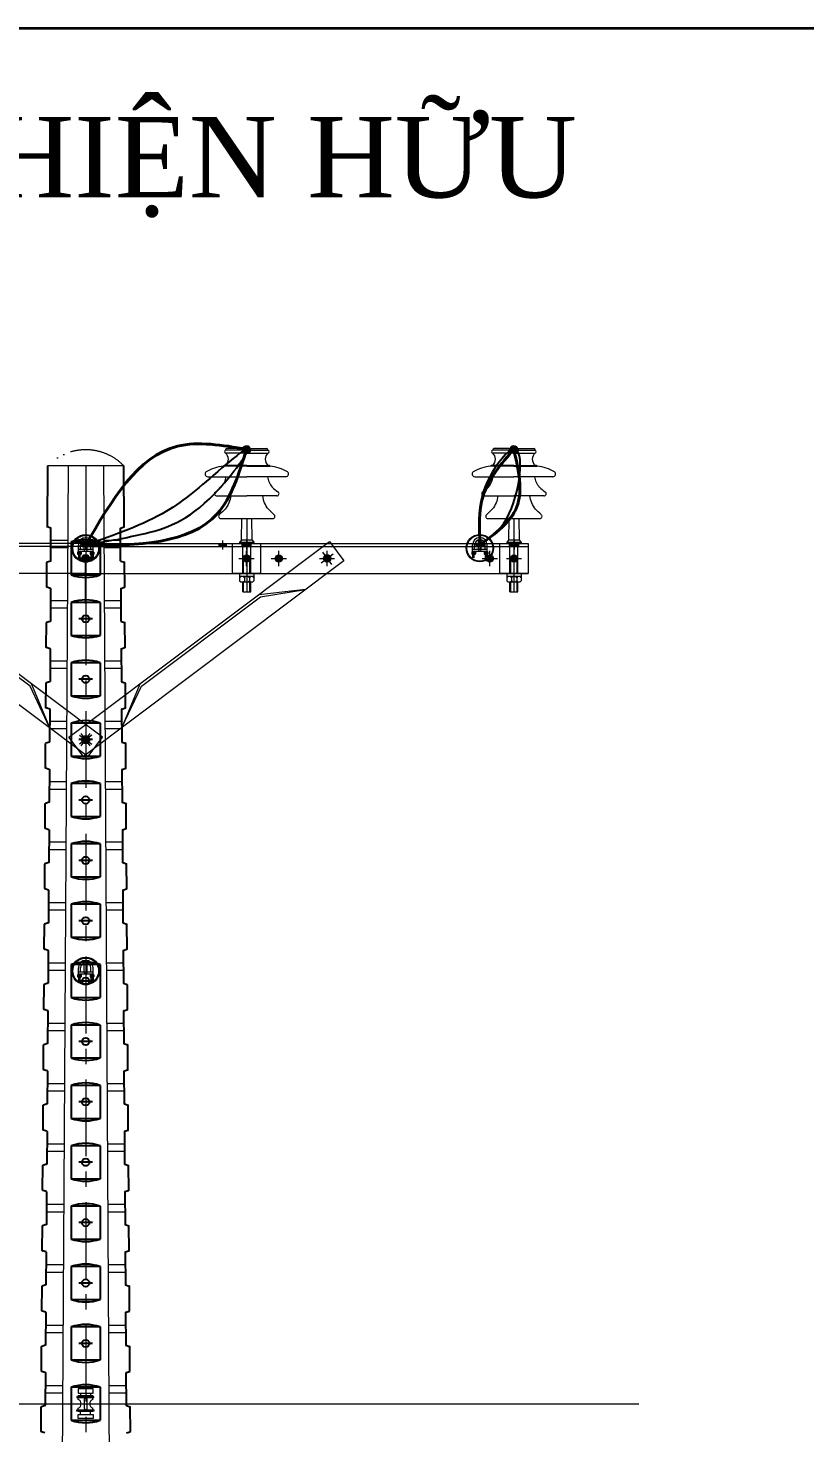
# Model space of a CAD drawing. Header units: millimetres. Extents: x 330554 to 656471, y 11007 to 130943.
# Drawn here: x 367938 to 369870, y 99231 to 102721 of the extents above; entities that cross this region are included whole.
import ezdxf
from ezdxf.enums import TextEntityAlignment as Align

# ---------------------------------------------------------------- set-up
doc = ezdxf.new("R2010")
doc.units = ezdxf.units.MM
doc.header["$LTSCALE"] = 6
for name, pattern in [('ACAD_ISO06W100', [36, 24, -3, 0, -3, 0, -3, 0, -3]), ('CENTER', [50.8, 31.75, -6.35, 6.35, -6.35]), ('HIDDEN', [9.525, 6.35, -3.175])]:
    doc.linetypes.add(name, pattern=pattern)
for name, color, linetype, lineweight in [('Boulon', 150, 'Continuous', 9), ('duong', 2, 'Continuous', 15), ('duong tam', 30, 'CENTER', 5), ('dv01', 4, 'Continuous', 5), ('MBA', 10, 'Continuous', 25), ('Netlon', 5, 'Continuous', 40), ('netlonkhungten', 32, 'Continuous', 35), ('Trung hoa', 25, 'Continuous', 13)]:
    doc.layers.add(name, color=color, linetype=linetype, lineweight=lineweight)
for name, color, linetype in [('Bulon', 40, 'Continuous'), ('Ghi chu', 3, 'Continuous'), ('Nen', 7, 'Continuous'), ('tbi', 2, 'Continuous')]:
    doc.layers.add(name, color=color, linetype=linetype)
doc.styles.add('Times New Roman', font='times.ttf')

# ---------------------------------------------------------------- blocks, each defined once
blk = doc.blocks.new('Kep 3U nhin thang')
at = {"layer": 'tbi', "color": 115, "lineweight": 9}
for p, q in [((-18.2, -17.5), (-18.2, 0)), ((-13, -11.2), (-13, 0)), ((-3.6, -11.9), (-3.6, 11.9)), ((3.6, -11.9), (3.6, 11.9)), ((13, -11.2), (13, 0)), ((18.2, -17.5), (18.2, 0)), ((-20.2, -17.5), (-20.2, -19.7)), ((-11, -17.5), (-20.2, -17.5)), ((-20.2, -19.7), (-20.2, -22.5)), ((-20.2, -19.7), (-11, -19.7)), ((-12.5, -23.2), (-18.8, -23.2)), ((-13, -11.2), (-18.2, -11.2)), ((-13, -16.4), (-18.2, -16.4)), ((-13, -17.5), (-18.2, -17.5)), ((-18.2, -23.2), (-18.2, -31)), ((-13, -24.5), (-18.2, -24.5)), ((-13, -25.8), (-18.2, -25.8)), ((-13, -27.1), (-18.2, -27.1)), ((-13, -28.4), (-18.2, -28.4)), ((-13, -29.7), (-18.2, -29.7)), ((-13, -31), (-18.2, -31)), ((-17.4, -20.5), (-17.4, -22.5)), ((-14.1, -20.5), (-14.1, -22.5)), ((18.2, -11.2), (-13, -11.2)), ((18.2, -16.4), (-13, -16.4)), ((-13, -17.5), (-13, -16.4)), ((-11, -17.5), (-11, -19.7)), ((-11, -19.7), (-11, -22.5)), ((11, -17.5), (11, -19.7)), ((20.2, -17.5), (11, -17.5)), ((11, -19.7), (11, -22.5)), ((11, -19.7), (20.2, -19.7)), ((18.7, -23.2), (12.4, -23.2)), ((13, -17.5), (13, -16.4)), ((18.2, -17.5), (13, -17.5)), ((13, -23.2), (13, -31)), ((18.2, -24.5), (13, -24.5)), ((18.2, -25.8), (13, -25.8)), ((18.2, -27.1), (13, -27.1)), ((18.2, -28.4), (13, -28.4)), ((18.2, -29.7), (13, -29.7)), ((18.2, -31), (13, -31)), ((13.8, -20.5), (13.8, -22.5)), ((17.1, -20.5), (17.1, -22.5)), ((18.2, -23.2), (18.2, -31)), ((20.2, -17.5), (20.2, -19.7)), ((20.2, -19.7), (20.2, -22.5))]:
    blk.add_line(p, q, dxfattribs=at)
for centre, radius, start, end in [((0, 0), 18.2, 0, 180), ((0, 0), 13, 0, 180), ((-0.6, 11.9), 3.01, 92.8795, 180), ((0, 0), 15, 87.1205, 92.8795), ((0.6, 11.9), 3.01, 0, 87.1205), ((-18.8, -21.4), 1.7, 33.9737, 146.0263), ((-18.8, -21.5), 1.7, 213.9737, 326.0263), ((-15.7, -22), 2.22, 41.4227, 138.5773), ((-15.7, -21), 2.22, 221.4227, 318.5773), ((-12.5, -21.7), 1.95, 38.1508, 141.8492), ((-12.5, -21.3), 1.95, 218.1508, 321.8492), ((-0.6, -11.9), 3.01, 180, 267.1205), ((0, 0), 15, 267.1205, 272.8795), ((0.6, -11.9), 3.01, 272.8795, 0), ((12.4, -21.4), 1.7, 33.9737, 146.0263), ((12.4, -21.5), 1.7, 213.9737, 326.0263), ((15.5, -22), 2.22, 41.4227, 138.5773), ((15.5, -21), 2.22, 221.4227, 318.5773), ((18.7, -21.7), 1.95, 38.1508, 141.8492), ((18.7, -21.3), 1.95, 218.1508, 321.8492)]:
    blk.add_arc(centre, radius, start, end, dxfattribs=at)
blk = doc.blocks.new('Su treo nhin thang')
at = {"layer": 'Nen', "color": 2, "lineweight": 18}
for radius in [34.2, 32.1]:
    blk.add_circle((0, -8.1), radius, dxfattribs=at)
at = {"layer": 'Defpoints'}
blk.add_blockref('Kep 3U nhin thang', (0, 0), dxfattribs=at)
blk = doc.blocks.new('sudung+ty')
at = {"layer": 'tbi', "color": 241, "lineweight": 9}
for p, q in [((-9.7, 231.3), (-52.7, 231.3)), ((0, 224.2), (-52.7, 224.2)), ((-11.7, 235.4), (-49.2, 235.4)), ((0, 224.2), (52.7, 224.2)), ((9.7, 231.3), (52.7, 231.3)), ((11.7, 235.4), (49.2, 235.4)), ((0, 191.4), (-58, 191.4)), ((0, 193.8), (-52.7, 193.8)), ((0, 193.8), (52.7, 193.8)), ((0, 191.4), (58, 191.4)), ((-97.2, 165.7), (0, 165.7)), ((97.2, 165.7), (0, 165.7)), ((-74.4, 118.2), (0, 118.2)), ((74.4, 118.2), (0, 118.2)), ((-13, 9), (-12, 62)), ((0, 62), (0, -120)), ((12, 62), (13, 9)), ((-17.7, 3), (17.7, 3)), ((-17.7, 2.8), (-17.7, 0.5)), ((-13, 9), (-17.6, 3.1)), ((-17.2, 0), (17.2, 0)), ((-13, 9), (13, 9)), ((-10, -73.9), (-10, 0)), ((10, -73.9), (10, 0)), ((13, 9), (17.6, 3.1)), ((17.7, 2.8), (17.7, 0.5)), ((-10, -35), (10, -35)), ((-8, -73.9), (-8, -35)), ((8, -73.9), (8, -35)), ((-17.7, -73.9), (-17.7, -82.5)), ((-17.7, -73.9), (17.7, -73.9)), ((-17.7, -82.5), (-17.7, -93)), ((17.7, -82.5), (-17.7, -82.5)), ((-12, -95.9), (12.6, -95.9)), ((-10, -120), (-10, -95.9)), ((-8, -120), (-8, -95.9)), ((-5.9, -85.4), (-5.9, -93)), ((6.9, -85.4), (6.9, -93)), ((8, -120), (8, -95.9)), ((10, -120), (10, -95.9)), ((17.7, -73.9), (17.7, -82.5)), ((17.7, -82.5), (17.7, -93)), ((-10, -120), (10, -120))]:
    blk.add_line(p, q, dxfattribs=at)
blk.add_lwpolyline([(-39.8, 118.2, -0.142789), (-53.9, 84.8, 0.008387), (-67.4, 71.4, 0.841616), (-64.4, 62), (0, 62), (64.4, 62, 0.841616), (67.4, 71.4, 0.008387), (53.9, 84.8, -0.142789), (39.8, 118.2)], format="xyb", dxfattribs=at)
for centre, radius, start, end in [((-52.1, 227.8), 3.57, 100.3889, 259.6111), ((-48.6, 231.3), 4.12, 98.4897, 180.3077), ((-65.7, 209), 20, 310.4497, 49.5503), ((-13.9, 232.2), 3.82, 19.1895, 55.5758), ((1089.7, 612.3), 1163.4, 199.0024, 199.3988), ((-5.4, 226.5), 2.36, 195.7436, 254.5488), ((5.4, 226.5), 2.36, 285.4512, 344.2564), ((-1089.7, 612.3), 1163.4, 340.6012, 340.9976), ((13.9, 232.2), 3.82, 124.4242, 160.8105), ((65.7, 209), 20, 130.4497, 229.5503), ((48.6, 231.3), 4.12, 359.6923, 81.5103), ((52.1, 227.8), 3.57, 280.3889, 79.6111), ((-97.2, 172.2), 6.57, 128.4953, 270.0848), ((-50.4, 94.3), 97.4, 94.4415, 121.4968), ((-52.9, 187.1), 6.69, 88.4025, 139.5225), ((52.9, 187.1), 6.69, 40.4775, 91.5975), ((50.4, 94.3), 97.4, 58.5032, 85.5585), ((97.2, 172.2), 6.57, 269.9152, 51.5047), ((-125.5, 200.3), 86.7, 303.7476, 315.8635), ((-98.7, 171.6), 47.6, 318.24, 352.8721), ((98.7, 171.6), 47.6, 187.1279, 221.76), ((125.5, 200.3), 86.7, 224.1365, 236.2524), ((-75.1, 123.4), 5.25, 115.3847, 277.3944), ((75.1, 123.4), 5.25, 262.6056, 64.6153), ((-17.2, 2.8), 0.5, 141.9419, 180), ((-17.2, 0.5), 0.5, 180, 270), ((17.2, 0.5), 0.5, 270, 0), ((17.2, 2.8), 0.5, 0, 38.0581), ((-11.8, -90), 7.51, 38.1508, 141.8492), ((-11.8, -88.4), 7.51, 218.1508, 321.8492), ((0.5, -91), 8.52, 41.4227, 138.5773), ((0.5, -87.4), 8.52, 221.4227, 318.5773), ((12.3, -89), 6.52, 33.9737, 146.0263), ((12.3, -89.4), 6.52, 213.9737, 326.0263)]:
    blk.add_arc(centre, radius, start, end, dxfattribs=at)
blk = doc.blocks.new('chong810')
at = {"layer": 'Nen', "lineweight": 9}
h = blk.add_hatch(color=256, dxfattribs=at)
edge = h.paths.add_edge_path()
edge.add_arc((0, 0), 9, 0, 360)
h = blk.add_hatch(color=256, dxfattribs=at)
edge = h.paths.add_edge_path()
edge.add_arc((750.8, 0), 9, 180, 540, ccw=False)
for p, q in [((18.8, 0), (-18.8, 0)), ((0, -18.9), (0, 18.9)), ((190.4, 29.8), (89.9, -29.8)), ((89.9, -29.8), (190.4, 23.1)), ((190.4, 23.1), (560.4, 23.1)), ((660.9, -29.8), (560.4, 29.8)), ((560.4, 23.1), (660.9, -29.8)), ((732, 0), (769.6, 0)), ((750.8, -18.9), (750.8, 18.9)), ((749.4, -29.8), (749.4, -29.8))]:
    blk.add_line(p, q, dxfattribs=at)
blk.add_lwpolyline([(-29.6, 29.8), (780.4, 29.8), (780.4, -29.8), (-29.6, -29.8)], close=True, dxfattribs=at)
for centre in [(0, 0), (750.8, 0)]:
    blk.add_circle(centre, 9, dxfattribs=at)
blk = doc.blocks.new('XA22')
at = {"layer": 'Nen', "lineweight": 9}
for points in [[(-1076, 29.6), (-1054, 29.6), (-1054, 37.6), (-1076, 37.6)], [(-989, 29.6), (-971, 29.6), (-971, 37.6), (-989, 37.6)], [(-411, 29.6), (-389, 29.6), (-389, 37.6), (-411, 37.6)], [(-349.5, 29.6), (-331.5, 29.6), (-331.5, 37.6), (-349.5, 37.6)], [(9, 37.6), (-9, 37.6), (-9, 29.6), (9, 29.6)], [(-9, 37.6), (9, 37.6), (9, 29.6), (-9, 29.6)], [(349.5, 29.6), (331.5, 29.6), (331.5, 37.6), (349.5, 37.6)], [(411, 29.6), (389, 29.6), (389, 37.6), (411, 37.6)], [(989, 29.6), (971, 29.6), (971, 37.6), (989, 37.6)], [(1076, 29.6), (1054, 29.6), (1054, 37.6), (1076, 37.6)]]:
    blk.add_hatch(color=0, dxfattribs=at).paths.add_polyline_path(points)
h = blk.add_hatch(color=0, dxfattribs=at)
edge = h.paths.add_edge_path()
edge.add_arc((-1065, 0.1), 9, 0, 360)
h = blk.add_hatch(color=0, dxfattribs=at)
edge = h.paths.add_edge_path()
edge.add_arc((-1005, 0.1), 9, 0, 360)
h = blk.add_hatch(color=0, dxfattribs=at)
edge = h.paths.add_edge_path()
edge.add_arc((-600, 0.1), 9, 0, 360)
h = blk.add_hatch(color=0, dxfattribs=at)
edge = h.paths.add_edge_path()
edge.add_arc((-480, 0.1), 9, 0, 360)
h = blk.add_hatch(color=0, dxfattribs=at)
edge = h.paths.add_edge_path()
edge.add_arc((-400, 0.1), 9, 0, 360)
h = blk.add_hatch(color=0, dxfattribs=at)
edge = h.paths.add_edge_path()
edge.add_arc((0, 0), 9, 0, 360)
h = blk.add_hatch(color=0, dxfattribs=at)
edge = h.paths.add_edge_path()
edge.add_arc((0, 0), 9, 0, 360)
h = blk.add_hatch(color=0, dxfattribs=at)
edge = h.paths.add_edge_path()
edge.add_arc((400, 0.1), 9, 0, 360)
h = blk.add_hatch(color=0, dxfattribs=at)
edge = h.paths.add_edge_path()
edge.add_arc((480, 0.1), 9, 0, 360)
h = blk.add_hatch(color=0, dxfattribs=at)
edge = h.paths.add_edge_path()
edge.add_arc((600, 0.1), 9, 0, 360)
h = blk.add_hatch(color=0, dxfattribs=at)
edge = h.paths.add_edge_path()
edge.add_arc((1005, 0.1), 9, 0, 360)
h = blk.add_hatch(color=0, dxfattribs=at)
edge = h.paths.add_edge_path()
edge.add_arc((1065, 0.1), 9, 0, 360)
at = {"layer": 'Nen', "color": 0, "lineweight": 9}
for p, q in [((0, 37.6), (-1100, 37.6)), ((-1030, -37.4), (-1030, 37.1)), ((0, 37.6), (1100, 37.6)), ((1030, -37.4), (1030, 37.1)), ((-1046.1, 0.1), (-1083.9, 0.1)), ((-1065, -18.8), (-1065, 18.9)), ((-986.1, 0.1), (-1023.9, 0.1)), ((-1005, -18.8), (-1005, 18.9)), ((-581.1, 0.1), (-618.9, 0.1)), ((-600, -18.8), (-600, 18.9)), ((-461.1, 0.1), (-498.9, 0.1)), ((-480, -18.8), (-480, 18.9)), ((-381.1, 0.1), (-418.9, 0.1)), ((-400, -18.8), (-400, 18.9)), ((-18.9, 0), (18.9, 0)), ((18.9, 0), (-18.9, 0)), ((0, 18.9), (0, -18.9)), ((0, 18.9), (0, -18.9)), ((381.1, 0.1), (418.9, 0.1)), ((400, -18.8), (400, 18.9)), ((461.1, 0.1), (498.9, 0.1)), ((480, -18.8), (480, 18.9)), ((581.1, 0.1), (618.9, 0.1)), ((600, -18.8), (600, 18.9)), ((986.1, 0.1), (1023.9, 0.1)), ((1005, -18.8), (1005, 18.9)), ((1046.1, 0.1), (1083.9, 0.1)), ((1065, -18.8), (1065, 18.9)), ((0, -37.4), (-1100, -37.4)), ((0, -37.4), (1100, -37.4))]:
    blk.add_line(p, q, dxfattribs=at)
at = {"layer": 'Nen', "color": 0, "lineweight": 9, "ltscale": 0.005}
for q in [(-1100, 29.6), (1100, 29.6)]:
    blk.add_line((0, 29.6), q, dxfattribs=at)
for points in [[(-1100, -37.4), (-1030, -37.4), (-1030, 37.6), (-1100, 37.6)], [(-435, -37.4), (-365, -37.4), (-365, 37.6), (-435, 37.6)], [(435, -37.4), (365, -37.4), (365, 37.6), (435, 37.6)], [(1100, -37.4), (1030, -37.4), (1030, 37.6), (1100, 37.6)]]:
    blk.add_lwpolyline(points, close=True, dxfattribs=at)
at = {"layer": 'Nen', "color": 0, "lineweight": 9}
for points in [[(-1076, 29.6), (-1054, 29.6), (-1054, 37.6), (-1076, 37.6)], [(-989, 29.6), (-971, 29.6), (-971, 37.6), (-989, 37.6)], [(-411, 29.6), (-389, 29.6), (-389, 37.6), (-411, 37.6)], [(-349.5, 29.6), (-331.5, 29.6), (-331.5, 37.6), (-349.5, 37.6)], [(9, 37.6), (-9, 37.6), (-9, 29.6), (9, 29.6)], [(-9, 37.6), (9, 37.6), (9, 29.6), (-9, 29.6)], [(349.5, 29.6), (331.5, 29.6), (331.5, 37.6), (349.5, 37.6)], [(411, 29.6), (389, 29.6), (389, 37.6), (411, 37.6)], [(989, 29.6), (971, 29.6), (971, 37.6), (989, 37.6)], [(1076, 29.6), (1054, 29.6), (1054, 37.6), (1076, 37.6)]]:
    blk.add_lwpolyline(points, close=True, dxfattribs=at)
at = {"layer": 'Nen', "color": 0, "lineweight": 9, "ltscale": 20}
for points in [[(-1065, 45.1), (-1065, 22.5)], [(-980, 45.1), (-980, 22.5)], [(-400, 45.1), (-400, 22.5)], [(-340.5, 45.1), (-340.5, 22.5)], [(0, 22.1), (0, 44.7)], [(0, 22.1), (0, 44.7)], [(340.5, 45.1), (340.5, 22.5)], [(400, 45.1), (400, 22.5)], [(980, 45.1), (980, 22.5)], [(1065, 45.1), (1065, 22.5)]]:
    blk.add_lwpolyline(points, dxfattribs=at)
at = {"layer": 'Nen', "color": 0, "lineweight": 9}
for centre in [(-1065, 0.1), (-1005, 0.1), (-600, 0.1), (-480, 0.1), (-400, 0.1), (0, 0), (0, 0), (400, 0.1), (480, 0.1), (600, 0.1), (1005, 0.1), (1065, 0.1)]:
    blk.add_circle(centre, 9, dxfattribs=at)
blk = doc.blocks.new('ulevit nhin ngang')
at = {"layer": 'Bulon', "lineweight": 9}
for p, q in [((21.2, 18.2), (-21.2, 18.2)), ((-21.2, 18.2), (-21.2, 15.4)), ((-21.2, 15.4), (21.2, 15.4)), ((-21.2, 15.4), (-21.2, 15.4)), ((18, 19.8), (-18, 19.8)), ((-18, 18.2), (-18, 19.8)), ((18, 15.4), (-18, 15.4)), ((18, 15.4), (-18, 15.4)), ((-18, 10.9), (-18, 15.4)), ((-17.6, 18.2), (18, 18.2)), ((-12.5, 26.7), (-12.5, 19.8)), ((12.5, 26.7), (12.5, 19.8)), ((18, 18.2), (18, 19.8)), ((18, 10.9), (18, 15.4)), ((18, 10.9), (18, 15.4)), ((21.2, 15.4), (21.2, 18.2)), ((-21.2, -15), (21.2, -15)), ((-21.2, -15), (-21.2, -15)), ((-21.2, -18.2), (-21.2, -15)), ((21.2, -18.2), (-21.2, -18.2)), ((-18, -15), (-18, -10.9)), ((-18, -15), (18, -15)), ((-18, -15), (18, -15)), ((-18, -18.2), (-18, -19.4)), ((18, -19.4), (-18, -19.4)), ((-17.6, -18.2), (18, -18.2)), ((-12.5, -26.7), (-12.5, -19.8)), ((12.5, -26.7), (12.5, -19.8)), ((18, -15), (18, -10.9)), ((18, -15), (18, -10.9)), ((18, -15), (18, -15)), ((18, -15), (18, -15)), ((18, -15), (18, -15)), ((18, -18.2), (18, -19.4)), ((21.2, -15), (21.2, -18.2))]:
    blk.add_line(p, q, dxfattribs=at)
for points in [[(-18.1, 26.7), (19, 26.7), (19, 36.8), (-18.1, 36.8)], [(-18.1, -26.7), (19, -26.7), (19, -36.8), (-18.1, -36.8)]]:
    blk.add_lwpolyline(points, close=True, dxfattribs=at)
for centre, start, end in [((-22.5, 0), 292.3979, 67.6021), ((22.5, 0), 112.3979, 247.6021)]:
    blk.add_arc(centre, 11.8, start, end, dxfattribs=at)

msp = doc.modelspace()

# ---------------------------------------------------------------- hatches: boundary and pattern name
at = {"layer": 'Nen', "lineweight": 9}
h = msp.add_hatch(color=0, dxfattribs=at)
edge = h.paths.add_edge_path()
edge.add_arc((368481.414, 101674.611), 9, 0, 360)
h = msp.add_hatch(color=0, dxfattribs=at)
edge = h.paths.add_edge_path()
edge.add_arc((368481.414, 101674.611), 9, 0, 360)
h = msp.add_hatch(color=0, dxfattribs=at)
edge = h.paths.add_edge_path()
edge.add_arc((369145.625, 101674.611), 9, 0, 360)
h = msp.add_hatch(color=0, dxfattribs=at)
edge = h.paths.add_edge_path()
edge.add_arc((369145.625, 101674.611), 9, 0, 360)

# ---------------------------------------------------------------- linework, layer by layer
for p, q in [((367986.348, 101633.163), (367985.34, 101482.063)), ((368177.356, 101482.063), (368176.348, 101633.163)), ((367994.6, 101478.605), (367985.682, 101481.585)), ((368168.096, 101478.605), (368177.014, 101481.585)), ((367984.341, 101332.213), (367984.749, 101393.329)), ((367994.489, 101396.804), (367985.097, 101393.802)), ((368081.348, 101290.992), (368081.348, 101412.285)), ((368168.207, 101396.804), (368177.6, 101393.802)), ((368178.355, 101332.213), (368177.947, 101393.329)), ((367993.815, 101328.752), (367984.686, 101331.735)), ((367994.16, 101328.274), (367993.62, 101247.423)), ((368168.536, 101328.274), (368169.076, 101247.423)), ((368168.881, 101328.752), (368178.01, 101331.735)), ((367993.276, 101246.951), (367984.094, 101243.951)), ((368169.42, 101246.951), (368178.602, 101243.951)), ((367983.342, 101182.361), (367983.75, 101243.479)), ((368179.354, 101182.361), (368178.947, 101243.479)), ((367992.816, 101178.9), (367983.687, 101181.883)), ((367993.16, 101178.421), (367992.621, 101097.571)), ((368169.536, 101178.421), (368170.075, 101097.571)), ((368169.88, 101178.9), (368179.009, 101181.883)), ((367982.343, 101032.509), (367982.75, 101093.627)), ((367992.277, 101097.099), (367983.095, 101094.099)), ((368170.419, 101097.099), (368179.601, 101094.099)), ((368180.353, 101032.509), (368179.946, 101093.627)), ((367991.817, 101029.048), (367982.688, 101032.03)), ((367992.161, 101028.569), (367991.622, 100947.719)), ((368170.535, 101028.569), (368171.074, 100947.719)), ((368170.88, 101029.048), (368180.009, 101032.03)), ((367981.344, 100882.657), (367981.751, 100943.788)), ((367991.277, 100947.247), (367982.097, 100944.261)), ((368171.419, 100947.247), (368180.6, 100944.261)), ((368181.352, 100882.657), (368180.945, 100943.788)), ((367990.817, 100879.195), (367981.688, 100882.178)), ((367991.162, 100878.717), (367990.623, 100797.866)), ((368171.534, 100878.717), (368172.073, 100797.866)), ((368171.879, 100879.195), (368181.008, 100882.178)), ((367980.344, 100732.805), (367980.752, 100793.923)), ((367990.278, 100797.395), (367981.097, 100794.395)), ((368172.418, 100797.395), (368181.599, 100794.395)), ((368182.352, 100732.805), (368181.944, 100793.923)), ((367989.818, 100729.343), (367980.689, 100732.326)), ((367990.163, 100728.865), (367989.624, 100648.015)), ((368172.533, 100728.865), (368173.072, 100648.015)), ((368172.878, 100729.343), (368182.007, 100732.326)), ((367979.345, 100582.952), (367979.753, 100644.084)), ((367989.278, 100647.543), (367980.098, 100644.556)), ((368173.418, 100647.543), (368182.598, 100644.556)), ((368183.351, 100582.952), (368182.943, 100644.084)), ((367988.819, 100579.491), (367979.69, 100582.474)), ((368173.877, 100579.491), (368183.006, 100582.474)), ((367989.164, 100579.012), (367988.625, 100498.162)), ((368173.532, 100579.012), (368174.072, 100498.162)), ((367978.346, 100433.1), (367978.754, 100494.218)), ((367988.28, 100497.69), (367979.098, 100494.69)), ((368174.416, 100497.69), (368183.598, 100494.69)), ((368184.35, 100433.1), (368183.943, 100494.218)), ((367987.82, 100429.639), (367978.691, 100432.621)), ((367988.164, 100429.16), (367987.625, 100348.31)), ((368174.532, 100429.16), (368175.071, 100348.31)), ((368174.876, 100429.639), (368184.005, 100432.621)), ((367977.347, 100283.248), (367977.754, 100344.366)), ((367987.281, 100347.838), (367978.099, 100344.838)), ((368175.415, 100347.838), (368184.597, 100344.838)), ((368185.349, 100283.248), (368184.942, 100344.366)), ((367986.821, 100279.787), (367977.692, 100282.769)), ((367987.165, 100279.308), (367986.626, 100198.458)), ((368175.531, 100279.308), (368176.07, 100198.458)), ((368175.876, 100279.787), (368185.005, 100282.769)), ((367976.348, 100133.396), (367976.755, 100194.514)), ((367986.281, 100197.986), (367977.1, 100194.986)), ((368176.415, 100197.986), (368185.596, 100194.986)), ((368186.348, 100133.396), (368185.941, 100194.514)), ((367985.821, 100129.934), (367976.692, 100132.917)), ((367986.166, 100129.456), (367985.627, 100048.605)), ((368176.53, 100129.456), (368177.069, 100048.605)), ((368176.875, 100129.934), (368186.004, 100132.917)), ((367975.348, 99983.543), (367975.756, 100044.662)), ((367985.282, 100048.133), (367976.101, 100045.134)), ((368177.414, 100048.133), (368186.595, 100045.134)), ((368187.348, 99983.543), (368186.94, 100044.662)), ((367984.822, 99980.082), (367975.693, 99983.065)), ((367985.167, 99979.603), (367984.628, 99898.753)), ((368177.529, 99979.603), (368178.068, 99898.753)), ((368177.874, 99980.082), (368187.003, 99983.065)), ((367974.349, 99833.691), (367974.757, 99894.809)), ((367984.283, 99898.281), (367975.102, 99895.281)), ((368178.413, 99898.281), (368187.595, 99895.281)), ((368188.347, 99833.691), (368187.939, 99894.809)), ((367983.823, 99830.23), (367974.694, 99833.213)), ((367984.168, 99829.751), (367983.629, 99748.901)), ((368178.528, 99829.751), (368179.068, 99748.901)), ((368178.873, 99830.23), (368188.002, 99833.213)), ((367973.35, 99683.839), (367973.758, 99744.957)), ((367983.284, 99748.429), (367974.102, 99745.429)), ((368179.412, 99748.429), (368188.594, 99745.429)), ((368189.346, 99683.839), (368188.938, 99744.957)), ((367982.824, 99680.378), (367973.695, 99683.36)), ((367983.168, 99679.899), (367982.629, 99599.049)), ((368179.528, 99679.899), (368180.067, 99599.049)), ((368179.872, 99680.378), (368189.001, 99683.36)), ((367972.351, 99533.987), (367972.759, 99595.118)), ((367982.284, 99598.577), (367973.104, 99595.591)), ((368180.412, 99598.577), (368189.592, 99595.591)), ((368190.345, 99533.987), (368189.938, 99595.118)), ((367981.825, 99530.525), (367972.696, 99533.508)), ((367982.169, 99530.047), (367981.63, 99449.197)), ((368180.527, 99530.047), (368181.066, 99449.197)), ((368180.872, 99530.525), (368190, 99533.508)), ((367971.352, 99384.134), (367971.759, 99445.266)), ((367981.285, 99448.725), (367972.105, 99445.738)), ((368181.411, 99448.725), (368190.591, 99445.738)), ((368191.344, 99384.134), (368190.937, 99445.266)), ((367980.825, 99380.673), (367971.696, 99383.656)), ((367981.17, 99380.195), (367980.631, 99299.345)), ((368181.526, 99380.195), (368182.065, 99299.345)), ((368181.871, 99380.673), (368191, 99383.656)), ((367970.353, 99234.282), (367970.76, 99295.414)), ((367980.286, 99298.872), (367971.105, 99295.886)), ((368182.41, 99298.872), (368191.591, 99295.886)), ((368192.344, 99234.282), (368191.936, 99295.414)), ((367979.826, 99230.821), (367970.697, 99233.804)), ((368182.87, 99230.821), (368191.999, 99233.804))]:
    msp.add_line(p, q)
at = {"color": 7}
for p, q in [((367994.837, 101397.28), (367994.941, 101478.13)), ((368167.859, 101397.28), (368167.755, 101478.13)), ((368045.51, 101444.155), (368045.51, 101362.239)), ((368117.186, 101444.155), (368045.51, 101444.155)), ((368117.186, 101444.155), (368117.186, 101362.239)), ((368045.51, 101362.239), (368117.186, 101362.239)), ((368045.51, 101294.155), (368045.51, 101212.239)), ((368117.186, 101294.155), (368045.51, 101294.155)), ((368117.186, 101294.155), (368117.186, 101212.239)), ((368045.51, 101212.239), (368117.186, 101212.239)), ((368045.51, 101144.155), (368045.51, 101062.239)), ((368117.186, 101144.155), (368045.51, 101144.155)), ((368117.186, 101144.155), (368117.186, 101062.239)), ((368045.51, 101062.239), (368117.186, 101062.239)), ((368045.51, 100994.155), (368045.51, 100912.239)), ((368117.186, 100994.155), (368045.51, 100994.155)), ((368117.186, 100994.155), (368117.186, 100912.239)), ((368045.51, 100912.239), (368117.186, 100912.239)), ((368045.51, 100844.155), (368045.51, 100762.239)), ((368117.186, 100844.155), (368045.51, 100844.155)), ((368117.186, 100844.155), (368117.186, 100762.239)), ((368045.51, 100762.239), (368117.186, 100762.239)), ((368045.51, 100694.155), (368045.51, 100612.239)), ((368117.186, 100694.155), (368045.51, 100694.155)), ((368117.186, 100694.155), (368117.186, 100612.239)), ((368045.51, 100612.239), (368117.186, 100612.239)), ((368045.51, 100544.155), (368045.51, 100462.239)), ((368117.186, 100544.155), (368045.51, 100544.155)), ((368117.186, 100544.155), (368117.186, 100462.239)), ((368045.51, 100462.239), (368117.186, 100462.239)), ((368045.51, 100394.155), (368045.51, 100312.239)), ((368117.186, 100394.155), (368045.51, 100394.155)), ((368117.186, 100394.155), (368117.186, 100312.239)), ((368045.51, 100312.239), (368117.186, 100312.239)), ((368045.51, 100244.155), (368045.51, 100162.239)), ((368117.186, 100244.155), (368045.51, 100244.155)), ((368117.186, 100244.155), (368117.186, 100162.239)), ((368045.51, 100162.239), (368117.186, 100162.239)), ((368045.51, 100094.155), (368045.51, 100012.239)), ((368117.186, 100094.155), (368045.51, 100094.155)), ((368117.186, 100094.155), (368117.186, 100012.239)), ((368045.51, 100012.239), (368117.186, 100012.239)), ((368045.51, 99944.155), (368045.51, 99862.239)), ((368117.186, 99944.155), (368045.51, 99944.155)), ((368117.186, 99944.155), (368117.186, 99862.239)), ((368045.51, 99862.239), (368117.186, 99862.239)), ((368045.51, 99794.155), (368045.51, 99712.239)), ((368117.186, 99794.155), (368045.51, 99794.155)), ((368117.186, 99794.155), (368117.186, 99712.239)), ((368045.51, 99712.239), (368117.186, 99712.239)), ((368045.51, 99644.155), (368045.51, 99562.239)), ((368117.186, 99644.155), (368045.51, 99644.155)), ((368117.186, 99644.155), (368117.186, 99562.239)), ((368045.51, 99562.239), (368117.186, 99562.239)), ((368045.51, 99494.155), (368045.51, 99412.239)), ((368117.186, 99494.155), (368045.51, 99494.155)), ((368117.186, 99494.155), (368117.186, 99412.239)), ((368045.51, 99412.239), (368117.186, 99412.239)), ((368045.51, 99344.155), (368045.51, 99262.239)), ((368117.186, 99344.155), (368045.51, 99344.155)), ((368117.186, 99344.155), (368117.186, 99262.239)), ((368045.51, 99262.239), (368117.186, 99262.239))]:
    msp.add_line(p, q, dxfattribs=at)
at = {"color": 7, "linetype": 'CENTER', "ltscale": 100}
for p, q in [((368098.093, 101403.131), (368064.603, 101403.131)), ((368098.093, 101253.131), (368064.603, 101253.131)), ((368098.093, 101103.131), (368064.603, 101103.131)), ((368098.093, 100953.131), (368064.603, 100953.131)), ((368098.093, 100803.131), (368064.603, 100803.131)), ((368098.093, 100653.131), (368064.603, 100653.131)), ((368098.093, 100503.131), (368064.603, 100503.131)), ((368098.093, 100353.131), (368064.603, 100353.131)), ((368098.093, 100203.131), (368064.603, 100203.131)), ((368098.093, 100053.131), (368064.603, 100053.131)), ((368098.093, 99903.131), (368064.603, 99903.131)), ((368098.093, 99753.131), (368064.603, 99753.131)), ((368098.093, 99603.131), (368064.603, 99603.131)), ((368098.093, 99453.131), (368064.603, 99453.131))]:
    msp.add_line(p, q, dxfattribs=at)
at = {"color": 7}
for centre in [(368081.348, 101403.131), (368081.348, 101253.131), (368081.348, 101103.131), (368081.348, 100953.131), (368081.348, 100803.131), (368081.348, 100653.131), (368081.348, 100503.131), (368081.348, 100353.131), (368081.348, 100203.131), (368081.348, 100053.131), (368081.348, 99903.131), (368081.348, 99753.131), (368081.348, 99603.131), (368081.348, 99453.131)]:
    msp.add_circle(centre, 9.216, dxfattribs=at)
for centre, radius, start, end in [((367985.84, 101482.06), 0.5, 179.617966, 251.521616), ((367985.84, 101482.06), 0.5, 179.617966, 251.521616), ((367994.441, 101478.131), 0.5, 359.926334, 71.521616), ((368168.255, 101478.131), 0.5, 108.478384, 180.073666), ((368176.856, 101482.06), 0.5, 288.478384, 0.382034), ((368081.348, 101342.44), 107.844, 70.590589, 109.409411), ((367985.249, 101393.326), 0.5, 107.723744, 179.617966), ((367994.337, 101397.281), 0.5, 287.723744, 359.926334), ((368168.359, 101397.281), 0.5, 180.073666, 252.276256), ((368177.447, 101393.326), 0.5, 0.382034, 72.276256), ((368081.348, 101463.954), 107.844, 250.590589, 289.409411), ((367984.841, 101332.21), 0.5, 179.617966, 251.906538), ((367993.66, 101328.277), 0.5, 359.617966, 71.906538), ((368169.036, 101328.277), 0.5, 108.093462, 180.382034), ((368177.855, 101332.21), 0.5, 288.093462, 0.382034), ((368081.348, 101192.44), 107.844, 70.590589, 109.409411), ((367993.121, 101247.426), 0.5, 288.093462, 359.617966), ((368169.576, 101247.426), 0.5, 180.382034, 251.906538), ((367984.25, 101243.476), 0.5, 108.093462, 179.617966), ((368081.348, 101313.954), 107.844, 250.590589, 289.409411), ((368178.447, 101243.476), 0.5, 0.382034, 71.906538), ((367983.842, 101182.358), 0.5, 179.617966, 251.906538), ((367992.66, 101178.425), 0.5, 359.617966, 71.906538), ((368170.036, 101178.425), 0.5, 108.093462, 180.382034), ((368178.854, 101182.358), 0.5, 288.093462, 0.382034), ((368081.348, 101042.44), 107.844, 70.590589, 109.409411), ((367983.25, 101093.624), 0.5, 108.093462, 179.617966), ((367992.121, 101097.574), 0.5, 288.093462, 359.617966), ((368170.575, 101097.574), 0.5, 180.382034, 251.906538), ((368179.446, 101093.624), 0.5, 0.382034, 71.906538), ((368081.348, 101163.954), 107.844, 250.590589, 289.409411), ((367982.843, 101032.506), 0.5, 179.617966, 251.906538), ((367991.661, 101028.572), 0.5, 359.617966, 71.906538), ((368171.035, 101028.572), 0.5, 108.093462, 180.382034), ((368179.853, 101032.506), 0.5, 288.093462, 0.382034), ((368081.348, 100892.44), 107.844, 70.590589, 109.409411), ((367982.251, 100943.785), 0.5, 108.020054, 179.617966), ((367991.122, 100947.723), 0.5, 288.020054, 359.617966), ((368171.574, 100947.723), 0.5, 180.382034, 251.979946), ((368180.445, 100943.785), 0.5, 0.382034, 71.979946), ((368081.348, 101013.954), 107.844, 250.590589, 289.409411), ((367981.844, 100882.653), 0.5, 179.617966, 251.906538), ((367990.662, 100878.72), 0.5, 359.617966, 71.906538), ((368172.034, 100878.72), 0.5, 108.093462, 180.382034), ((368180.852, 100882.653), 0.5, 288.093462, 0.382034), ((368081.348, 100742.44), 107.844, 70.590589, 109.409411), ((367981.252, 100793.919), 0.5, 108.093462, 179.617966), ((367990.123, 100797.87), 0.5, 288.093462, 359.617966), ((368172.573, 100797.87), 0.5, 180.382034, 251.906538), ((368181.444, 100793.919), 0.5, 0.382034, 71.906538), ((368081.348, 100863.954), 107.844, 250.590589, 289.409411), ((367980.844, 100732.801), 0.5, 179.617966, 251.906538), ((367989.663, 100728.868), 0.5, 359.617966, 71.906538), ((368173.033, 100728.868), 0.5, 108.093462, 180.382034), ((368181.852, 100732.801), 0.5, 288.093462, 0.382034), ((368081.348, 100592.44), 107.844, 70.590589, 109.409411), ((367980.253, 100644.081), 0.5, 108.020054, 179.617966), ((367989.124, 100648.018), 0.5, 288.020054, 359.617966), ((368173.572, 100648.018), 0.5, 180.382034, 251.979946), ((368182.443, 100644.081), 0.5, 0.382034, 71.979946), ((367979.845, 100582.949), 0.5, 179.617966, 251.906538), ((368081.348, 100713.954), 107.844, 250.590589, 289.409411), ((368182.851, 100582.949), 0.5, 288.093462, 0.382034), ((367988.664, 100579.016), 0.5, 359.617966, 71.906538), ((368081.348, 100442.44), 107.844, 70.590589, 109.409411), ((368174.032, 100579.016), 0.5, 108.093462, 180.382034), ((367979.254, 100494.215), 0.5, 108.093462, 179.617966), ((367988.125, 100498.165), 0.5, 288.093462, 359.617966), ((368174.572, 100498.165), 0.5, 180.382034, 251.906538), ((368183.443, 100494.215), 0.5, 0.382034, 71.906538), ((368081.348, 100563.954), 107.844, 250.590589, 289.409411), ((367978.846, 100433.097), 0.5, 179.617966, 251.906538), ((367987.664, 100429.163), 0.5, 359.617966, 71.906538), ((368175.032, 100429.163), 0.5, 108.093462, 180.382034), ((368183.85, 100433.097), 0.5, 288.093462, 0.382034), ((368081.348, 100292.44), 107.844, 70.590589, 109.409411), ((367978.254, 100344.363), 0.5, 108.093462, 179.617966), ((367987.125, 100348.313), 0.5, 288.093462, 359.617966), ((368175.571, 100348.313), 0.5, 180.382034, 251.906538), ((368184.442, 100344.363), 0.5, 0.382034, 71.906538), ((368081.348, 100413.954), 107.844, 250.590589, 289.409411), ((367977.847, 100283.244), 0.5, 179.617966, 251.906538), ((367986.665, 100279.311), 0.5, 359.617966, 71.906538), ((368176.031, 100279.311), 0.5, 108.093462, 180.382034), ((368184.849, 100283.244), 0.5, 288.093462, 0.382034), ((368081.348, 100142.44), 107.844, 70.590589, 109.409411), ((367986.126, 100198.461), 0.5, 288.093462, 359.617966), ((368176.57, 100198.461), 0.5, 180.382034, 251.906538), ((367977.255, 100194.51), 0.5, 108.093462, 179.617966), ((368185.441, 100194.51), 0.5, 0.382034, 71.906538), ((367976.848, 100133.392), 0.5, 179.617966, 251.906538), ((367985.666, 100129.459), 0.5, 359.617966, 71.906538), ((368081.348, 100263.954), 107.844, 250.590589, 289.409411), ((368177.03, 100129.459), 0.5, 108.093462, 180.382034), ((368185.848, 100133.392), 0.5, 288.093462, 0.382034), ((368081.348, 99992.44), 107.844, 70.590589, 109.409411), ((367976.256, 100044.658), 0.5, 108.093462, 179.617966), ((367985.127, 100048.609), 0.5, 288.093462, 359.617966), ((368177.569, 100048.609), 0.5, 180.382034, 251.906538), ((368186.44, 100044.658), 0.5, 0.382034, 71.906538), ((368081.348, 100113.954), 107.844, 250.590589, 289.409411), ((367975.848, 99983.54), 0.5, 179.617966, 251.906538), ((367984.667, 99979.607), 0.5, 359.617966, 71.906538), ((368178.029, 99979.607), 0.5, 108.093462, 180.382034), ((368186.848, 99983.54), 0.5, 288.093462, 0.382034), ((368081.348, 99842.44), 107.844, 70.590589, 109.409411), ((367975.257, 99894.806), 0.5, 108.093462, 179.617966), ((367984.128, 99898.756), 0.5, 288.093462, 359.617966), ((368178.568, 99898.756), 0.5, 180.382034, 251.906538), ((368187.439, 99894.806), 0.5, 0.382034, 71.906538), ((368081.348, 99963.954), 107.844, 250.590589, 289.409411), ((367974.849, 99833.688), 0.5, 179.617966, 251.906538), ((367983.668, 99829.755), 0.5, 359.617966, 71.906538), ((368179.028, 99829.755), 0.5, 108.093462, 180.382034), ((368187.847, 99833.688), 0.5, 288.093462, 0.382034), ((368081.348, 99692.44), 107.844, 70.590589, 109.409411), ((367974.258, 99744.954), 0.5, 108.093462, 179.617966), ((367983.129, 99748.904), 0.5, 288.093462, 359.617966), ((368179.568, 99748.904), 0.5, 180.382034, 251.906538), ((368188.438, 99744.954), 0.5, 0.382034, 71.906538), ((368081.348, 99813.954), 107.844, 250.590589, 289.409411), ((367973.85, 99683.836), 0.5, 179.617966, 251.906538), ((367982.668, 99679.902), 0.5, 359.617966, 71.906538), ((368180.028, 99679.902), 0.5, 108.093462, 180.382034), ((368188.846, 99683.836), 0.5, 288.093462, 0.382034), ((368081.348, 99542.44), 107.844, 70.590589, 109.409411), ((367973.259, 99595.115), 0.5, 108.020054, 179.617966), ((367982.129, 99599.052), 0.5, 288.020054, 359.617966), ((368180.567, 99599.052), 0.5, 180.382034, 251.979946), ((368189.438, 99595.115), 0.5, 0.382034, 71.979946), ((368081.348, 99663.954), 107.844, 250.590589, 289.409411), ((367972.851, 99533.983), 0.5, 179.617966, 251.906538), ((367981.669, 99530.05), 0.5, 359.617966, 71.906538), ((368181.027, 99530.05), 0.5, 108.093462, 180.382034), ((368189.845, 99533.983), 0.5, 288.093462, 0.382034), ((368081.348, 99392.44), 107.844, 70.590589, 109.409411), ((367972.259, 99445.263), 0.5, 108.020054, 179.617966), ((367981.13, 99449.2), 0.5, 288.020054, 359.617966), ((368181.566, 99449.2), 0.5, 180.382034, 251.979946), ((368190.437, 99445.263), 0.5, 0.382034, 71.979946), ((368081.348, 99513.954), 107.844, 250.590589, 289.409411), ((367971.852, 99384.131), 0.5, 179.617966, 251.906538), ((367980.67, 99380.198), 0.5, 359.617966, 71.906538), ((368182.026, 99380.198), 0.5, 108.093462, 180.382034), ((368190.844, 99384.131), 0.5, 288.093462, 0.382034), ((368081.348, 99242.44), 107.844, 70.590589, 109.409411), ((367971.26, 99295.411), 0.5, 108.020054, 179.617966), ((367980.131, 99299.348), 0.5, 288.020054, 359.617966), ((368182.565, 99299.348), 0.5, 180.382034, 251.979946), ((368191.436, 99295.411), 0.5, 0.382034, 71.979946), ((368081.348, 99363.954), 107.844, 250.590589, 289.409411), ((367970.853, 99234.279), 0.5, 179.617966, 251.906538), ((368191.844, 99234.279), 0.5, 288.093462, 0.382034)]:
    msp.add_arc(centre, radius, start, end)
for points in [[(368081.348, 101436.534), (368282.303, 101520.462), (368419.345, 101627.483), (368481.414, 101674.611), (368401.504, 101564.148), (368216.963, 101462.578), (368081.348, 101436.534)], [(369061.351, 101436.888), (369128.399, 101502.704), (369145.625, 101674.611), (369086.25, 101606.384), (369061.183, 101436.888)]]:
    msp.add_spline(points, degree=3)
at = {"layer": 'Boulon'}
for p, q in [((368036.212, 101429.575), (367994.879, 101429.575)), ((368036.321, 101448.006), (367994.903, 101448.006)), ((368167.794, 101448.006), (368126.375, 101448.006)), ((368167.817, 101429.575), (368126.484, 101429.575)), ((368035.433, 101298.006), (367993.958, 101298.006)), ((368168.738, 101298.006), (368127.264, 101298.006)), ((368035.323, 101279.575), (367993.835, 101279.575)), ((368168.861, 101279.575), (368127.373, 101279.575)), ((368034.544, 101148.006), (367992.958, 101148.006)), ((368169.738, 101148.006), (368128.152, 101148.006)), ((368034.435, 101129.575), (367992.835, 101129.575)), ((368169.861, 101129.575), (368128.261, 101129.575)), ((368033.546, 100979.575), (367991.835, 100979.575)), ((368033.655, 100998.006), (367991.957, 100998.006)), ((368170.739, 100998.006), (368129.041, 100998.006)), ((368170.862, 100979.575), (368129.15, 100979.575)), ((368032.658, 100829.575), (367990.834, 100829.575)), ((368032.767, 100848.006), (367990.957, 100848.006)), ((368171.739, 100848.006), (368129.929, 100848.006)), ((368171.862, 100829.575), (368130.038, 100829.575)), ((368031.878, 100698.006), (367989.957, 100698.006)), ((368172.739, 100698.006), (368130.818, 100698.006)), ((368031.769, 100679.575), (367989.834, 100679.575)), ((368172.862, 100679.575), (368130.927, 100679.575)), ((368030.99, 100548.006), (367988.957, 100548.006)), ((368173.739, 100548.006), (368131.706, 100548.006)), ((368030.881, 100529.575), (367988.834, 100529.575)), ((368173.862, 100529.575), (368131.815, 100529.575)), ((368029.992, 100379.575), (367987.834, 100379.575)), ((368030.101, 100398.006), (367987.957, 100398.006)), ((368174.739, 100398.006), (368132.595, 100398.006)), ((368174.862, 100379.575), (368132.704, 100379.575)), ((368029.213, 100248.006), (367986.957, 100248.006)), ((368175.74, 100248.006), (368133.483, 100248.006)), ((368029.104, 100229.575), (367986.834, 100229.575)), ((368175.862, 100229.575), (368133.592, 100229.575)), ((368028.324, 100098.006), (367985.956, 100098.006)), ((368176.74, 100098.006), (368134.372, 100098.006)), ((368028.215, 100079.575), (367985.833, 100079.575)), ((368176.863, 100079.575), (368134.481, 100079.575)), ((368027.327, 99929.575), (367984.833, 99929.575)), ((368027.436, 99948.006), (367984.956, 99948.006)), ((368177.74, 99948.006), (368135.26, 99948.006)), ((368177.863, 99929.575), (368135.37, 99929.575)), ((368026.438, 99779.575), (367983.833, 99779.575)), ((368026.547, 99798.006), (367983.956, 99798.006)), ((368178.74, 99798.006), (368136.149, 99798.006)), ((368178.863, 99779.575), (368136.258, 99779.575)), ((368025.659, 99648.006), (367982.956, 99648.006)), ((368179.74, 99648.006), (368137.037, 99648.006)), ((368025.549, 99629.575), (367982.833, 99629.575)), ((368179.863, 99629.575), (368137.147, 99629.575)), ((368024.661, 99479.575), (367981.833, 99479.575)), ((368024.77, 99498.006), (367981.956, 99498.006)), ((368180.74, 99498.006), (368137.926, 99498.006)), ((368180.863, 99479.575), (368138.035, 99479.575)), ((368023.772, 99329.575), (367980.833, 99329.575)), ((368023.882, 99348.006), (367980.955, 99348.006)), ((368181.741, 99348.006), (368138.815, 99348.006)), ((368181.864, 99329.575), (368138.924, 99329.575))]:
    msp.add_line(p, q, dxfattribs=at)
at = {"layer": 'duong'}
msp.add_line((368176.348, 101633.163), (367986.348, 101633.163), dxfattribs=at)
at = {"layer": 'duong tam'}
msp.add_line((368081.348, 101633.163), (368081.348, 97694.287), dxfattribs=at)
at = {"layer": 'dv01', "linetype": 'ACAD_ISO06W100', "lineweight": 5}
msp.add_arc((368081.348, 101540.705), 132.565, 44.223198, 135.776802, dxfattribs=at)
at = {"layer": 'MBA', "linetype": 'HIDDEN', "lineweight": 5, "ltscale": 100}
for p, q in [((368037.418, 101633.163), (368013.89, 97661.254)), ((368125.278, 101633.163), (368148.415, 97727.355))]:
    msp.add_line(p, q, dxfattribs=at)
at = {"layer": 'Nen', "color": 0, "lineweight": 9}
for centre in [(368481.414, 101674.611), (369145.625, 101674.611)]:
    msp.add_circle(centre, 9, dxfattribs=at)
at = {"layer": 'Netlon'}
for points in [[(368081.348, 101436.534), (368309.394, 101682.133), (368481.414, 101674.611)], [(368082.641, 101434.335), (368408.177, 101514.022), (368481.414, 101674.611)], [(369061.881, 101437.247), (369069.511, 101559.1), (369145.625, 101674.611)], [(369061.881, 101437.247), (369152.914, 101530.169), (369145.625, 101674.611)]]:
    msp.add_spline(points, degree=3, dxfattribs=at)
at = {"layer": 'netlonkhungten'}
msp.add_lwpolyline([(362419.365, 102720.835), (378909.39, 102720.835), (378909.39, 90775.621), (362419.365, 90775.621)], close=True, dxfattribs=at)
at = {"layer": 'tbi', "color": 115, "lineweight": 9}
for p, q in [((368078.005, 99291.181), (368078.005, 99315.081)), ((368085.218, 99291.181), (368085.218, 99315.081))]:
    msp.add_line(p, q, dxfattribs=at)
for centre, radius, start, end in [((368081.01, 99315.081), 3.005, 92.87947, 180), ((368081.01, 99291.181), 3.005, 180, 267.12053), ((368081.611, 99303.131), 14.97, 87.12053, 92.87947), ((368082.212, 99315.081), 3.005, 0, 87.12053), ((368082.212, 99291.181), 3.005, 272.87947, 0), ((368081.611, 99303.131), 14.97, 267.12053, 272.87947)]:
    msp.add_arc(centre, radius, start, end, dxfattribs=at)
at = {"layer": 'Trung hoa'}
msp.add_line((367094.632, 99303.131), (369457.004, 99303.131), dxfattribs=at)

# ---------------------------------------------------------------- block references
for name, p in [('XA22', (368081.348, 101403.131)), ('ulevit nhin ngang', (368080.712, 99303.131))]:
    msp.add_blockref(name, p)
at = {"layer": 'Nen'}
for name, p in [('sudung+ty', (368481.827, 101440.711)), ('sudung+ty', (369146.038, 101440.711)), ('Su treo nhin thang', (368081.348, 101436.534)), ('Su treo nhin thang', (369061.351, 101436.888)), ('Su treo nhin thang', (368081.348, 100386.534))]:
    msp.add_blockref(name, p, dxfattribs=at)
at = {"layer": 'Nen', "xscale": -1, "rotation": 323.1251968589246}
msp.add_blockref('chong810', (368081.348, 100953.131), dxfattribs=at)
at = {"layer": 'Nen', "rotation": 36.87480314107538}
msp.add_blockref('chong810', (368081.348, 100953.131), dxfattribs=at)

# ---------------------------------------------------------------- texts
at = {"layer": 'Ghi chu', "style": 'Times New Roman'}
msp.add_text('HÌNH THỨC TRỤ  036A/020 HIỆN HỮU ', height=200, dxfattribs=at).set_placement((366714.451, 102300.053), align=Align.CENTER)

doc.saveas('drawing.dxf')
